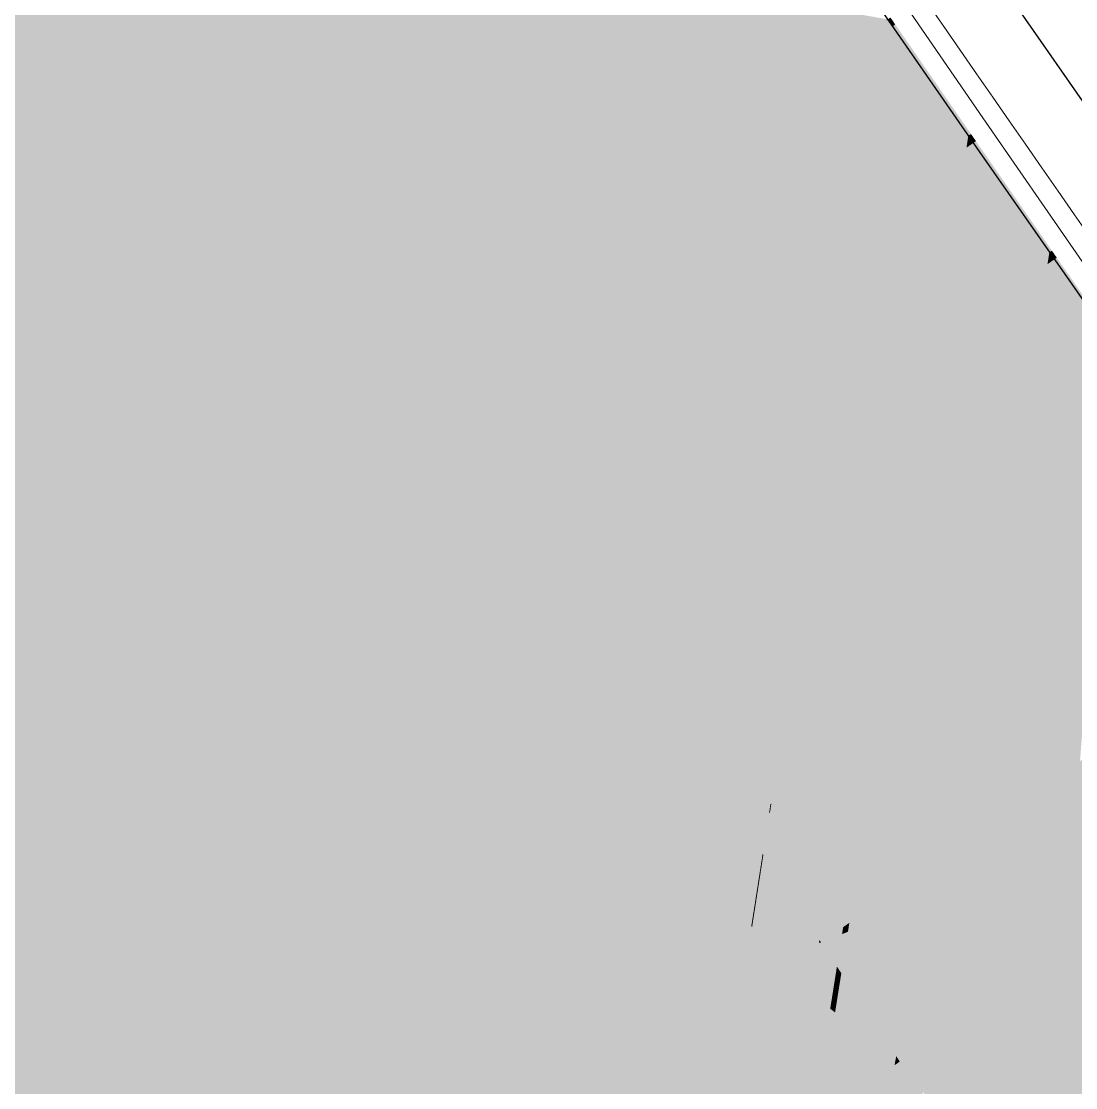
# Model space of a CAD drawing. Header units: millimetres. Extents: x 340454 to 342791, y 6993867 to 6995092.
# Drawn here: x 340796.396 to 340800.18, y 6994598.5 to 6994602.325 of the extents above; entities that cross this region are included whole.
import ezdxf

# ---------------------------------------------------------------- set-up
doc = ezdxf.new("R2010")
doc.units = ezdxf.units.MM
doc.header["$LTSCALE"] = 10
for name, color, linetype in [('A-MODELAGEM', 7, 'Continuous'), ('F-HZ-CORREDOR-FEAT', 2, 'Continuous'), ('URB-Calçadas', 2, 'Continuous'), ('URB-Quadras', 3, 'Continuous')]:
    doc.layers.add(name, color=color, linetype=linetype)
doc.layers.add('PDF2_0', color=9, linetype='Continuous', true_color=0x808080)

msp = doc.modelspace()

# ---------------------------------------------------------------- linework, layer by layer
at = {"lineweight": 20}
msp.add_lwpolyline([(340804.4536, 6994595.5903, -0.006606), (340796.9114, 6994606.3729, 0.436053), (340791.2693, 6994607.2952), (340769.737, 6994591.4125), (340780.2367, 6994577.2322), (340804.4536, 6994595.5903, -0.007581)], format="xyb", close=True, dxfattribs=at)
at = {"layer": 'A-MODELAGEM', "color": 11, "linetype": 'Continuous', "lineweight": -3}
for points in [[(340799.0045, 6994599.0072), (340793.1709, 6994603.4372), (340790.7048, 6994600.2135)], [(340799.0045, 6994599.0072), (340794.4892, 6994603.2026), (340793.1709, 6994603.4372)], [(340799.0158, 6994599.0793), (340794.8221, 6994603.1434), (340794.4892, 6994603.2026)], [(340799.0045, 6994599.0072), (340799.0158, 6994599.0793), (340794.4892, 6994603.2026)], [(340799.0196, 6994599.1032), (340794.8443, 6994603.1395), (340794.8221, 6994603.1434)], [(340799.0158, 6994599.0793), (340799.0196, 6994599.1032), (340794.8221, 6994603.1434)], [(340799.0198, 6994599.1049), (340794.8686, 6994603.1352), (340794.8443, 6994603.1395)], [(340799.0196, 6994599.1032), (340799.0198, 6994599.1049), (340794.8443, 6994603.1395)], [(340799.0201, 6994599.1068), (340794.9748, 6994603.1163), (340794.8686, 6994603.1352)], [(340799.0198, 6994599.1049), (340799.0201, 6994599.1068), (340794.8686, 6994603.1352)], [(340799.0214, 6994599.1152), (340795.2497, 6994603.0674), (340794.9748, 6994603.1163)], [(340799.0201, 6994599.1068), (340799.0214, 6994599.1152), (340794.9748, 6994603.1163)], [(340799.0251, 6994599.1387), (340795.4346, 6994603.0345), (340795.2497, 6994603.0674)], [(340799.0214, 6994599.1152), (340799.0251, 6994599.1387), (340795.2497, 6994603.0674)], [(340799.0279, 6994599.1561), (340795.608, 6994603.0036), (340795.4346, 6994603.0345)], [(340799.0251, 6994599.1387), (340799.0279, 6994599.1561), (340795.4346, 6994603.0345)], [(340799.0306, 6994599.1737), (340795.7703, 6994602.9747), (340795.608, 6994603.0036)], [(340799.0279, 6994599.1561), (340799.0306, 6994599.1737), (340795.608, 6994603.0036)], [(340799.0334, 6994599.1914), (340795.9217, 6994602.9478), (340795.7703, 6994602.9747)], [(340799.0306, 6994599.1737), (340799.0334, 6994599.1914), (340795.7703, 6994602.9747)], [(340799.0362, 6994599.2092), (340796.0625, 6994602.9228), (340795.9217, 6994602.9478)], [(340799.0334, 6994599.1914), (340799.0362, 6994599.2092), (340795.9217, 6994602.9478)], [(340799.039, 6994599.2269), (340796.1925, 6994602.8996), (340796.0625, 6994602.9228)], [(340799.0362, 6994599.2092), (340799.039, 6994599.2269), (340796.0625, 6994602.9228)], [(340799.0417, 6994599.2444), (340796.3086, 6994602.879), (340796.1925, 6994602.8996)], [(340799.039, 6994599.2269), (340799.0417, 6994599.2444), (340796.1925, 6994602.8996)], [(340799.0443, 6994599.261), (340796.3119, 6994602.8784), (340796.3086, 6994602.879)], [(340799.0417, 6994599.2444), (340799.0443, 6994599.261), (340796.3086, 6994602.879)], [(340799.0444, 6994599.2615), (340796.3668, 6994602.8686), (340796.3119, 6994602.8784)], [(340799.0443, 6994599.261), (340799.0444, 6994599.2615), (340796.3119, 6994602.8784)], [(340799.0457, 6994599.2697), (340796.4203, 6994602.8591), (340796.3668, 6994602.8686)], [(340799.0444, 6994599.2615), (340799.0457, 6994599.2697), (340796.3668, 6994602.8686)], [(340799.047, 6994599.278), (340796.4727, 6994602.8498), (340796.4203, 6994602.8591)], [(340799.0457, 6994599.2697), (340799.047, 6994599.278), (340796.4203, 6994602.8591)], [(340799.0483, 6994599.2863), (340796.5174, 6994602.8418), (340796.4727, 6994602.8498)], [(340799.047, 6994599.278), (340799.0483, 6994599.2863), (340796.4727, 6994602.8498)], [(340799.0497, 6994599.2953), (340796.5279, 6994602.84), (340796.5174, 6994602.8418)], [(340799.0495, 6994599.2936), (340799.0497, 6994599.2953), (340796.5174, 6994602.8418)], [(340799.0483, 6994599.2863), (340799.0495, 6994599.2936), (340796.5174, 6994602.8418)], [(340799.0517, 6994599.3081), (340796.6029, 6994602.8266), (340796.5279, 6994602.84)], [(340799.0497, 6994599.2953), (340799.0517, 6994599.3081), (340796.5279, 6994602.84)], [(340799.0538, 6994599.321), (340796.6763, 6994602.8136), (340796.6029, 6994602.8266)], [(340799.0517, 6994599.3081), (340799.0538, 6994599.321), (340796.6029, 6994602.8266)], [(340799.0552, 6994599.3304), (340796.6807, 6994602.8128), (340796.6763, 6994602.8136)], [(340799.0538, 6994599.321), (340799.0552, 6994599.3304), (340796.6763, 6994602.8136)], [(340799.0552, 6994599.3304), (340798.9849, 6994599.4475), (340796.6807, 6994602.8128)], [(340798.9849, 6994599.4475), (340796.6862, 6994602.8118), (340796.6807, 6994602.8128)], [(340798.9849, 6994599.4475), (340798.7037, 6994599.8748), (340796.6862, 6994602.8118)], [(340798.7037, 6994599.8748), (340796.6928, 6994602.8106), (340796.6862, 6994602.8118)], [(340798.7037, 6994599.8748), (340798.4231, 6994600.3026), (340796.6928, 6994602.8106)], [(340798.4231, 6994600.3026), (340796.701, 6994602.8092), (340796.6928, 6994602.8106)], [(340798.4231, 6994600.3026), (340798.1431, 6994600.7307), (340796.701, 6994602.8092)], [(340798.1431, 6994600.7307), (340796.711, 6994602.8074), (340796.701, 6994602.8092)], [(340797.8636, 6994601.1591), (340796.7233, 6994602.8052), (340796.711, 6994602.8074)], [(340798.1431, 6994600.7307), (340797.8636, 6994601.1591), (340796.711, 6994602.8074)], [(340797.8636, 6994601.1591), (340797.5847, 6994601.5879), (340796.7233, 6994602.8052)], [(340797.5847, 6994601.5879), (340796.7386, 6994602.8025), (340796.7233, 6994602.8052)], [(340797.5847, 6994601.5879), (340797.3064, 6994602.017), (340796.7386, 6994602.8025)], [(340797.3064, 6994602.017), (340796.7578, 6994602.7991), (340796.7386, 6994602.8025)], [(340797.3064, 6994602.017), (340796.7779, 6994602.7955), (340796.7578, 6994602.7991)], [(340797.3064, 6994602.017), (340797.0286, 6994602.4465), (340796.7779, 6994602.7955)], [(340797.3064, 6994602.017), (340797.5715, 6994602.6543), (340797.0286, 6994602.4465)], [(340797.3064, 6994602.017), (340798.0964, 6994602.5609), (340797.5715, 6994602.6543)], [(340797.3064, 6994602.017), (340798.5205, 6994602.4855), (340798.0964, 6994602.5609)], [(340797.5847, 6994601.5879), (340798.5205, 6994602.4855), (340797.3064, 6994602.017)], [(340797.5847, 6994601.5879), (340798.8105, 6994602.4339), (340798.5205, 6994602.4855)], [(340797.5847, 6994601.5879), (340799.4619, 6994602.318), (340798.8105, 6994602.4339)], [(340798.8105, 6994602.4339), (340799.4619, 6994602.318), (340798.8342, 6994602.4503)], [(340798.8342, 6994602.4503), (340799.4619, 6994602.318), (340799.5004, 6994602.333)], [(340797.8636, 6994601.1591), (340799.4619, 6994602.318), (340797.5847, 6994601.5879)], [(340797.8636, 6994601.1591), (340799.5229, 6994602.3072), (340799.4619, 6994602.318)], [(340799.4619, 6994602.318), (340799.5229, 6994602.3072), (340799.5004, 6994602.333)], [(340799.5004, 6994602.333), (340799.5229, 6994602.3072), (340799.5056, 6994602.3321)], [(340799.5056, 6994602.3321), (340799.5325, 6994602.3139), (340799.5153, 6994602.3388)], [(340799.5056, 6994602.3321), (340799.5229, 6994602.3072), (340799.5325, 6994602.3139)], [(340799.5229, 6994602.3072), (340799.805, 6994601.9202), (340799.5325, 6994602.3139)], [(340797.8636, 6994601.1591), (340799.4396, 6994601.7769), (340799.5229, 6994602.3072)], [(340799.4396, 6994601.7769), (340799.4402, 6994601.7772), (340799.5229, 6994602.3072)], [(340799.4402, 6994601.7772), (340799.7947, 6994601.9161), (340799.5229, 6994602.3072)], [(340799.5229, 6994602.3072), (340799.7947, 6994601.9161), (340799.805, 6994601.9202)], [(340799.4402, 6994601.7772), (340799.7883, 6994601.8719), (340799.7947, 6994601.9161)], [(340799.7286, 6994601.3571), (340800.0858, 6994601.4982), (340799.8134, 6994601.8893)], [(340799.7286, 6994601.3571), (340799.8134, 6994601.8893), (340799.7896, 6994601.8728)], [(340799.7883, 6994601.8719), (340799.7961, 6994601.914), (340799.7947, 6994601.9161)], [(340799.7883, 6994601.8719), (340799.7896, 6994601.8728), (340799.7961, 6994601.914)], [(340799.7896, 6994601.8728), (340799.8134, 6994601.8893), (340799.7961, 6994601.914)], [(340799.7947, 6994601.9161), (340799.7961, 6994601.914), (340799.805, 6994601.9202)], [(340799.7961, 6994601.914), (340799.8222, 6994601.8954), (340799.805, 6994601.9202)], [(340799.7961, 6994601.914), (340799.8134, 6994601.8893), (340799.8222, 6994601.8954)], [(340799.8134, 6994601.8893), (340800.0951, 6994601.5019), (340799.8222, 6994601.8954)], [(340799.8134, 6994601.8893), (340800.0858, 6994601.4982), (340800.0951, 6994601.5019)], [(340799.4145, 6994601.6126), (340799.6898, 6994601.3418), (340799.7883, 6994601.8719)], [(340799.4145, 6994601.6126), (340799.7883, 6994601.8719), (340799.4402, 6994601.7772)], [(340799.6898, 6994601.3418), (340799.7063, 6994601.3483), (340799.7883, 6994601.8719)], [(340799.7063, 6994601.3483), (340799.7072, 6994601.3486), (340799.7896, 6994601.8728)], [(340799.7063, 6994601.3483), (340799.7896, 6994601.8728), (340799.7883, 6994601.8719)], [(340799.7072, 6994601.3486), (340799.7286, 6994601.3571), (340799.7896, 6994601.8728)], [(340797.8636, 6994601.1591), (340799.4137, 6994601.612), (340799.4396, 6994601.7769)], [(340799.4137, 6994601.612), (340799.4145, 6994601.6126), (340799.4396, 6994601.7769)], [(340799.4145, 6994601.6126), (340799.4402, 6994601.7772), (340799.4396, 6994601.7769)], [(340798.1431, 6994600.7307), (340799.4137, 6994601.612), (340797.8636, 6994601.1591)], [(340798.1431, 6994600.7307), (340799.3502, 6994601.2076), (340799.4137, 6994601.612)], [(340799.3502, 6994601.2076), (340799.3514, 6994601.2081), (340799.4137, 6994601.612)], [(340799.3514, 6994601.2081), (340799.6898, 6994601.3418), (340799.4145, 6994601.6126)], [(340799.3514, 6994601.2081), (340799.4145, 6994601.6126), (340799.4137, 6994601.612)], [(340799.7286, 6994601.3571), (340800.079, 6994601.4541), (340800.0858, 6994601.4982)], [(340800.02, 6994600.9383), (340800.0211, 6994600.9387), (340800.1043, 6994601.4716)], [(340800.02, 6994600.9383), (340800.1043, 6994601.4716), (340800.0807, 6994601.4552)], [(340800.0211, 6994600.9387), (340800.3772, 6994601.0805), (340800.1043, 6994601.4716)], [(340800.079, 6994601.4541), (340800.0871, 6994601.4963), (340800.0858, 6994601.4982)], [(340800.079, 6994601.4541), (340800.0807, 6994601.4552), (340800.0871, 6994601.4963)], [(340800.0807, 6994601.4552), (340800.1043, 6994601.4716), (340800.0871, 6994601.4963)], [(340800.0858, 6994601.4982), (340800.0871, 6994601.4963), (340800.0951, 6994601.5019)], [(340800.0871, 6994601.4963), (340800.1122, 6994601.4772), (340800.0951, 6994601.5019)], [(340800.0871, 6994601.4963), (340800.1043, 6994601.4716), (340800.1122, 6994601.4772)], [(340800.1043, 6994601.4716), (340800.3857, 6994601.0839), (340800.1122, 6994601.4772)], [(340800.1043, 6994601.4716), (340800.3772, 6994601.0805), (340800.3857, 6994601.0839)], [(340799.7023, 6994601.1921), (340799.9772, 6994600.9213), (340800.079, 6994601.4541)], [(340799.7023, 6994601.1921), (340800.079, 6994601.4541), (340799.7286, 6994601.3571)], [(340799.9772, 6994600.9213), (340799.9988, 6994600.9298), (340800.079, 6994601.4541)], [(340799.9988, 6994600.9298), (340800.02, 6994600.9383), (340800.0807, 6994601.4552)], [(340799.9988, 6994600.9298), (340800.0807, 6994601.4552), (340800.079, 6994601.4541)], [(340799.7023, 6994601.1921), (340799.7286, 6994601.3571), (340799.7072, 6994601.3486)], [(340799.3514, 6994601.2081), (340799.6561, 6994601.16), (340799.6898, 6994601.3418)], [(340799.6561, 6994601.16), (340799.679, 6994601.1759), (340799.6898, 6994601.3418)], [(340799.679, 6994601.1759), (340799.7063, 6994601.3483), (340799.6898, 6994601.3418)], [(340799.679, 6994601.1759), (340799.6801, 6994601.1767), (340799.7063, 6994601.3483)], [(340799.6801, 6994601.1767), (340799.7072, 6994601.3486), (340799.7063, 6994601.3483)], [(340799.6801, 6994601.1767), (340799.7023, 6994601.1921), (340799.7072, 6994601.3486)], [(340798.1431, 6994600.7307), (340799.3042, 6994600.9153), (340799.3502, 6994601.2076)], [(340799.3042, 6994600.9153), (340799.3059, 6994600.9165), (340799.3502, 6994601.2076)], [(340799.3059, 6994600.9165), (340799.3514, 6994601.2081), (340799.3502, 6994601.2076)], [(340799.3059, 6994600.9165), (340799.6561, 6994601.16), (340799.3514, 6994601.2081)], [(340799.6157, 6994600.7773), (340799.6174, 6994600.778), (340799.679, 6994601.1759)], [(340799.6157, 6994600.7773), (340799.679, 6994601.1759), (340799.6561, 6994601.16)], [(340799.6174, 6994600.778), (340799.6377, 6994600.7861), (340799.6801, 6994601.1767)], [(340799.6174, 6994600.778), (340799.6801, 6994601.1767), (340799.679, 6994601.1759)], [(340799.6377, 6994600.7861), (340799.9772, 6994600.9213), (340799.7023, 6994601.1921)], [(340799.6377, 6994600.7861), (340799.7023, 6994601.1921), (340799.6801, 6994601.1767)], [(340799.3059, 6994600.9165), (340799.5826, 6994600.7642), (340799.6561, 6994601.16)], [(340799.5826, 6994600.7642), (340799.6157, 6994600.7773), (340799.6561, 6994601.16)], [(340800.0211, 6994600.9387), (340800.3704, 6994601.0368), (340800.3772, 6994601.0805)], [(340799.9956, 6994600.7755), (340800.2688, 6994600.5026), (340800.3704, 6994601.0368)], [(340799.9956, 6994600.7755), (340800.3704, 6994601.0368), (340800.0211, 6994600.9387)], [(340799.9941, 6994600.7744), (340800.02, 6994600.9383), (340799.9988, 6994600.9298)], [(340799.9941, 6994600.7744), (340799.9956, 6994600.7755), (340800.02, 6994600.9383)], [(340799.9956, 6994600.7755), (340800.0211, 6994600.9387), (340800.02, 6994600.9383)], [(340798.4231, 6994600.3026), (340799.3042, 6994600.9153), (340798.1431, 6994600.7307)], [(340798.4231, 6994600.3026), (340799.2603, 6994600.6359), (340799.3042, 6994600.9153)], [(340799.2603, 6994600.6359), (340799.2623, 6994600.6367), (340799.3042, 6994600.9153)], [(340799.2623, 6994600.6367), (340799.5826, 6994600.7642), (340799.3059, 6994600.9165)], [(340799.2623, 6994600.6367), (340799.3059, 6994600.9165), (340799.3042, 6994600.9153)], [(340799.6377, 6994600.7861), (340799.9422, 6994600.7382), (340799.9772, 6994600.9213)], [(340799.9422, 6994600.7382), (340799.9721, 6994600.7591), (340799.9772, 6994600.9213)], [(340799.9721, 6994600.7591), (340799.9988, 6994600.9298), (340799.9772, 6994600.9213)], [(340799.9721, 6994600.7591), (340799.9941, 6994600.7744), (340799.9988, 6994600.9298)], [(340799.5704, 6994600.479), (340799.6174, 6994600.778), (340799.6157, 6994600.7773)], [(340799.5704, 6994600.479), (340799.5911, 6994600.4934), (340799.6174, 6994600.778)], [(340799.5911, 6994600.4934), (340799.6377, 6994600.7861), (340799.6174, 6994600.778)], [(340799.5911, 6994600.4934), (340799.9422, 6994600.7382), (340799.6377, 6994600.7861)], [(340799.2623, 6994600.6367), (340799.5235, 6994600.4464), (340799.5826, 6994600.7642)], [(340799.5235, 6994600.4464), (340799.5681, 6994600.4774), (340799.5826, 6994600.7642)], [(340799.5681, 6994600.4774), (340799.6157, 6994600.7773), (340799.5826, 6994600.7642)], [(340799.5681, 6994600.4774), (340799.5704, 6994600.479), (340799.6157, 6994600.7773)], [(340799.9097, 6994600.3586), (340799.9297, 6994600.3666), (340799.9721, 6994600.7591)], [(340799.9097, 6994600.3586), (340799.9721, 6994600.7591), (340799.9422, 6994600.7382)], [(340799.9297, 6994600.3666), (340799.932, 6994600.3675), (340799.9941, 6994600.7744)], [(340799.9297, 6994600.3666), (340799.9941, 6994600.7744), (340799.9721, 6994600.7591)], [(340799.932, 6994600.3675), (340800.2688, 6994600.5026), (340799.9956, 6994600.7755)], [(340799.932, 6994600.3675), (340799.9956, 6994600.7755), (340799.9941, 6994600.7744)], [(340799.5911, 6994600.4934), (340799.8663, 6994600.3412), (340799.9422, 6994600.7382)], [(340799.8663, 6994600.3412), (340799.9097, 6994600.3586), (340799.9422, 6994600.7382)], [(340798.4231, 6994600.3026), (340799.1945, 6994600.217), (340799.2603, 6994600.6359)], [(340799.1945, 6994600.217), (340799.1971, 6994600.2188), (340799.2603, 6994600.6359)], [(340799.1971, 6994600.2188), (340799.2623, 6994600.6367), (340799.2603, 6994600.6359)], [(340799.1971, 6994600.2188), (340799.5235, 6994600.4464), (340799.2623, 6994600.6367)], [(340799.5247, 6994600.2041), (340799.5681, 6994600.4774), (340799.5235, 6994600.4464)], [(340799.5247, 6994600.2041), (340799.5273, 6994600.2052), (340799.5681, 6994600.4774)], [(340799.5273, 6994600.2052), (340799.5464, 6994600.2128), (340799.5704, 6994600.479)], [(340799.5273, 6994600.2052), (340799.5704, 6994600.479), (340799.5681, 6994600.4774)], [(340799.5464, 6994600.2128), (340799.8663, 6994600.3412), (340799.5911, 6994600.4934)], [(340799.5464, 6994600.2128), (340799.5911, 6994600.4934), (340799.5704, 6994600.479)], [(340799.932, 6994600.3675), (340800.2342, 6994600.3206), (340800.2688, 6994600.5026)], [(340799.1971, 6994600.2188), (340799.4748, 6994600.1841), (340799.5235, 6994600.4464)], [(340799.4748, 6994600.1841), (340799.5247, 6994600.2041), (340799.5235, 6994600.4464)], [(340799.8633, 6994600.0614), (340799.9097, 6994600.3586), (340799.8663, 6994600.3412)], [(340799.8633, 6994600.0614), (340799.8837, 6994600.0756), (340799.9097, 6994600.3586)], [(340799.8837, 6994600.0756), (340799.9297, 6994600.3666), (340799.9097, 6994600.3586)], [(340799.8837, 6994600.0756), (340799.8867, 6994600.0777), (340799.9297, 6994600.3666)], [(340799.8867, 6994600.0777), (340799.932, 6994600.3675), (340799.9297, 6994600.3666)], [(340799.8867, 6994600.0777), (340800.2342, 6994600.3206), (340799.932, 6994600.3675)], [(340799.5464, 6994600.2128), (340799.8051, 6994600.0207), (340799.8663, 6994600.3412)], [(340799.8051, 6994600.0207), (340799.8633, 6994600.0614), (340799.8663, 6994600.3412)], [(340799.8867, 6994600.0777), (340800.1582, 6994599.9216), (340800.2342, 6994600.3206)], [(340800.1582, 6994599.9216), (340800.217, 6994599.9453), (340800.2342, 6994600.3206)], [(340798.7037, 6994599.8748), (340799.1945, 6994600.217), (340798.4231, 6994600.3026)], [(340798.8659, 6994598.1254), (340799.0045, 6994599.0072), (340790.7048, 6994600.2135)], [(340798.8659, 6994598.1254), (340790.7048, 6994600.2135), (340794.4462, 6994595.0942)], [(340798.7037, 6994599.8748), (340799.1702, 6994600.0619), (340799.1945, 6994600.217)], [(340799.1702, 6994600.0619), (340799.1728, 6994600.063), (340799.1945, 6994600.217)], [(340799.1728, 6994600.063), (340799.4748, 6994600.1841), (340799.1971, 6994600.2188)], [(340799.1728, 6994600.063), (340799.1971, 6994600.2188), (340799.1945, 6994600.217)], [(340799.4603, 6994599.7798), (340799.5273, 6994600.2052), (340799.5247, 6994600.2041)], [(340799.4603, 6994599.7798), (340799.4795, 6994599.7932), (340799.5273, 6994600.2052)], [(340799.4795, 6994599.7932), (340799.5464, 6994600.2128), (340799.5273, 6994600.2052)], [(340799.4795, 6994599.7932), (340799.8051, 6994600.0207), (340799.5464, 6994600.2128)], [(340799.3907, 6994599.7311), (340799.4748, 6994600.1841), (340799.1728, 6994600.063)], [(340799.3907, 6994599.7311), (340799.4569, 6994599.7774), (340799.4748, 6994600.1841)], [(340799.4569, 6994599.7774), (340799.5247, 6994600.2041), (340799.4748, 6994600.1841)], [(340799.4569, 6994599.7774), (340799.4603, 6994599.7798), (340799.5247, 6994600.2041)], [(340798.7037, 6994599.8748), (340799.0846, 6994599.5171), (340799.1702, 6994600.0619)], [(340799.0846, 6994599.5171), (340799.088, 6994599.5195), (340799.1702, 6994600.0619)], [(340799.088, 6994599.5195), (340799.1728, 6994600.063), (340799.1702, 6994600.0619)], [(340799.088, 6994599.5195), (340799.3907, 6994599.7311), (340799.1728, 6994600.063)], [(340799.8202, 6994599.785), (340799.8633, 6994600.0614), (340799.8051, 6994600.0207)], [(340799.8202, 6994599.785), (340799.839, 6994599.7926), (340799.8633, 6994600.0614)], [(340799.839, 6994599.7926), (340799.8425, 6994599.794), (340799.8837, 6994600.0756)], [(340799.839, 6994599.7926), (340799.8837, 6994600.0756), (340799.8633, 6994600.0614)], [(340799.8425, 6994599.794), (340800.1582, 6994599.9216), (340799.8867, 6994600.0777)], [(340799.8425, 6994599.794), (340799.8867, 6994600.0777), (340799.8837, 6994600.0756)], [(340799.4795, 6994599.7932), (340799.755, 6994599.7587), (340799.8051, 6994600.0207)], [(340799.755, 6994599.7587), (340799.8202, 6994599.785), (340799.8051, 6994600.0207)], [(340800.176, 6994599.6576), (340800.217, 6994599.9453), (340800.1582, 6994599.9216)], [(340800.176, 6994599.6576), (340800.1955, 6994599.6713), (340800.217, 6994599.9453)], [(340799.8425, 6994599.794), (340800.0975, 6994599.6026), (340800.1582, 6994599.9216)], [(340800.0975, 6994599.6026), (340800.176, 6994599.6576), (340800.1582, 6994599.9216)], [(340798.9849, 6994599.4475), (340799.0846, 6994599.5171), (340798.7037, 6994599.8748)], [(340799.4547, 6994599.6373), (340799.755, 6994599.7587), (340799.4795, 6994599.7932)], [(340799.4547, 6994599.6373), (340799.4795, 6994599.7932), (340799.4603, 6994599.7798)], [(340799.7543, 6994599.3621), (340799.8202, 6994599.785), (340799.755, 6994599.7587)], [(340799.7543, 6994599.3621), (340799.7731, 6994599.3753), (340799.8202, 6994599.785)], [(340799.7731, 6994599.3753), (340799.7776, 6994599.3784), (340799.839, 6994599.7926)], [(340799.7731, 6994599.3753), (340799.839, 6994599.7926), (340799.8202, 6994599.785)], [(340799.7776, 6994599.3784), (340800.0975, 6994599.6026), (340799.8425, 6994599.794)], [(340799.7776, 6994599.3784), (340799.8425, 6994599.794), (340799.839, 6994599.7926)], [(340799.4333, 6994599.6287), (340799.4569, 6994599.7774), (340799.3907, 6994599.7311)], [(340799.4333, 6994599.6287), (340799.4368, 6994599.6301), (340799.4569, 6994599.7774)], [(340799.4368, 6994599.6301), (340799.4547, 6994599.6373), (340799.4603, 6994599.7798)], [(340799.4368, 6994599.6301), (340799.4603, 6994599.7798), (340799.4569, 6994599.7774)], [(340799.6676, 6994599.3014), (340799.755, 6994599.7587), (340799.4547, 6994599.6373)], [(340799.6676, 6994599.3014), (340799.7543, 6994599.3621), (340799.755, 6994599.7587)], [(340799.088, 6994599.5195), (340799.3666, 6994599.6017), (340799.3907, 6994599.7311)], [(340799.3666, 6994599.6017), (340799.4333, 6994599.6287), (340799.3907, 6994599.7311)], [(340800.1536, 6994599.3815), (340800.1955, 6994599.6713), (340800.176, 6994599.6576)], [(340800.1536, 6994599.3815), (340800.1616, 6994599.3847), (340800.1955, 6994599.6713)], [(340800.1616, 6994599.3847), (340800.4662, 6994599.5087), (340800.2024, 6994599.6761)], [(340800.1616, 6994599.3847), (340800.2024, 6994599.6761), (340800.1955, 6994599.6713)], [(340799.3678, 6994599.0913), (340799.6676, 6994599.3014), (340799.4547, 6994599.6373)], [(340799.3678, 6994599.0913), (340799.4547, 6994599.6373), (340799.4368, 6994599.6301)], [(340800.1356, 6994599.3742), (340800.176, 6994599.6576), (340800.0975, 6994599.6026)], [(340800.1356, 6994599.3742), (340800.1536, 6994599.3815), (340800.176, 6994599.6576)], [(340799.2604, 6994599.0298), (340799.3666, 6994599.6017), (340799.0592, 6994599.3348)], [(340799.0592, 6994599.3348), (340799.3666, 6994599.6017), (340799.083, 6994599.4871)], [(340799.083, 6994599.4871), (340799.3666, 6994599.6017), (340799.088, 6994599.5195)], [(340799.2604, 6994599.0298), (340799.3455, 6994599.0757), (340799.3666, 6994599.6017)], [(340799.3455, 6994599.0757), (340799.4333, 6994599.6287), (340799.3666, 6994599.6017)], [(340799.3455, 6994599.0757), (340799.3501, 6994599.0789), (340799.4333, 6994599.6287)], [(340799.3501, 6994599.0789), (340799.4368, 6994599.6301), (340799.4333, 6994599.6287)], [(340799.3501, 6994599.0789), (340799.3678, 6994599.0913), (340799.4368, 6994599.6301)], [(340799.7776, 6994599.3784), (340800.0472, 6994599.3382), (340800.0975, 6994599.6026)], [(340800.0472, 6994599.3382), (340800.1356, 6994599.3742), (340800.0975, 6994599.6026)], [(340798.9849, 6994599.4475), (340799.0797, 6994599.4858), (340799.0846, 6994599.5171)], [(340799.0797, 6994599.4858), (340799.083, 6994599.4871), (340799.0846, 6994599.5171)], [(340799.083, 6994599.4871), (340799.088, 6994599.5195), (340799.0846, 6994599.5171)], [(340799.0566, 6994599.3388), (340799.0797, 6994599.4858), (340798.9849, 6994599.4475)], [(340799.0592, 6994599.3348), (340799.083, 6994599.4871), (340799.0566, 6994599.3388)], [(340799.0566, 6994599.3388), (340799.083, 6994599.4871), (340799.0797, 6994599.4858)], [(340800.1616, 6994599.3847), (340800.4115, 6994599.1996), (340800.4662, 6994599.5087)], [(340799.0552, 6994599.3304), (340799.0566, 6994599.3388), (340798.9849, 6994599.4475)], [(340799.748, 6994599.2164), (340799.7526, 6994599.2183), (340799.7731, 6994599.3753)], [(340799.748, 6994599.2164), (340799.7731, 6994599.3753), (340799.7543, 6994599.3621)], [(340799.7526, 6994599.2183), (340800.0472, 6994599.3382), (340799.7776, 6994599.3784)], [(340799.7526, 6994599.2183), (340799.7776, 6994599.3784), (340799.7731, 6994599.3753)], [(340800.0773, 6994598.9649), (340800.1356, 6994599.3742), (340800.0472, 6994599.3382)], [(340800.0773, 6994598.9649), (340800.0952, 6994598.9775), (340800.1356, 6994599.3742)], [(340800.0952, 6994598.9775), (340800.1055, 6994598.9847), (340800.1536, 6994599.3815)], [(340800.0952, 6994598.9775), (340800.1536, 6994599.3815), (340800.1356, 6994599.3742)], [(340800.1055, 6994598.9847), (340800.4115, 6994599.1996), (340800.1616, 6994599.3847)], [(340800.1055, 6994598.9847), (340800.1616, 6994599.3847), (340800.1536, 6994599.3815)], [(340799.0538, 6994599.321), (340799.0579, 6994599.3265), (340799.0552, 6994599.3304)], [(340799.0564, 6994599.3171), (340799.0579, 6994599.3265), (340799.0538, 6994599.321)], [(340799.0552, 6994599.3304), (340799.0592, 6994599.3348), (340799.0566, 6994599.3388)], [(340799.0579, 6994599.3265), (340799.0592, 6994599.3348), (340799.0552, 6994599.3304)], [(340799.2604, 6994599.0296), (340799.0579, 6994599.3265), (340799.0564, 6994599.3171)], [(340799.2604, 6994599.0298), (340799.0592, 6994599.3348), (340799.0579, 6994599.3265)], [(340799.2604, 6994599.0296), (340799.2604, 6994599.0298), (340799.0579, 6994599.3265)], [(340799.7305, 6994599.2092), (340799.7543, 6994599.3621), (340799.6676, 6994599.3014)], [(340799.7305, 6994599.2092), (340799.748, 6994599.2164), (340799.7543, 6994599.3621)], [(340799.9606, 6994598.8829), (340800.0472, 6994599.3382), (340799.7526, 6994599.2183)], [(340799.9606, 6994598.8829), (340800.0773, 6994598.9649), (340800.0472, 6994599.3382)], [(340799.047, 6994599.278), (340799.051, 6994599.2825), (340799.0483, 6994599.2863)], [(340799.0483, 6994599.2863), (340799.0522, 6994599.2898), (340799.0495, 6994599.2936)], [(340799.051, 6994599.2825), (340799.0522, 6994599.2898), (340799.0483, 6994599.2863)], [(340799.0524, 6994599.2915), (340799.0497, 6994599.2953), (340799.0495, 6994599.2936)], [(340799.0522, 6994599.2898), (340799.0524, 6994599.2915), (340799.0495, 6994599.2936)], [(340799.0497, 6994599.2953), (340799.0544, 6994599.3042), (340799.0517, 6994599.3081)], [(340799.0524, 6994599.2915), (340799.0544, 6994599.3042), (340799.0497, 6994599.2953)], [(340799.2557, 6994599.0045), (340799.0522, 6994599.2898), (340799.051, 6994599.2825)], [(340799.0517, 6994599.3081), (340799.0564, 6994599.3171), (340799.0538, 6994599.321)], [(340799.0544, 6994599.3042), (340799.0564, 6994599.3171), (340799.0517, 6994599.3081)], [(340799.2559, 6994599.0055), (340799.0524, 6994599.2915), (340799.0522, 6994599.2898)], [(340799.2557, 6994599.0045), (340799.2559, 6994599.0055), (340799.0522, 6994599.2898)], [(340799.2572, 6994599.0128), (340799.0544, 6994599.3042), (340799.0524, 6994599.2915)], [(340799.2559, 6994599.0055), (340799.2572, 6994599.0128), (340799.0524, 6994599.2915)], [(340799.2586, 6994599.0201), (340799.0564, 6994599.3171), (340799.0544, 6994599.3042)], [(340799.2572, 6994599.0128), (340799.2586, 6994599.0201), (340799.0544, 6994599.3042)], [(340799.2586, 6994599.0201), (340799.2604, 6994599.0296), (340799.0564, 6994599.3171)], [(340799.3678, 6994599.0913), (340799.6432, 6994599.1737), (340799.6676, 6994599.3014)], [(340799.6432, 6994599.1737), (340799.7305, 6994599.2092), (340799.6676, 6994599.3014)], [(340799.0417, 6994599.2444), (340799.0471, 6994599.2573), (340799.0443, 6994599.261)], [(340799.0445, 6994599.2408), (340799.0471, 6994599.2573), (340799.0417, 6994599.2444)], [(340799.0472, 6994599.2578), (340799.0444, 6994599.2615), (340799.0443, 6994599.261)], [(340799.0471, 6994599.2573), (340799.0472, 6994599.2578), (340799.0443, 6994599.261)], [(340799.0444, 6994599.2615), (340799.0485, 6994599.266), (340799.0457, 6994599.2697)], [(340799.0472, 6994599.2578), (340799.0485, 6994599.266), (340799.0444, 6994599.2615)], [(340799.2523, 6994598.986), (340799.0471, 6994599.2573), (340799.0445, 6994599.2408)], [(340799.0457, 6994599.2697), (340799.0497, 6994599.2742), (340799.047, 6994599.278)], [(340799.0485, 6994599.266), (340799.0497, 6994599.2742), (340799.0457, 6994599.2697)], [(340799.0497, 6994599.2742), (340799.051, 6994599.2825), (340799.047, 6994599.278)], [(340799.2523, 6994598.9863), (340799.0472, 6994599.2578), (340799.0471, 6994599.2573)], [(340799.2523, 6994598.986), (340799.2523, 6994598.9863), (340799.0471, 6994599.2573)], [(340799.2532, 6994598.991), (340799.0485, 6994599.266), (340799.0472, 6994599.2578)], [(340799.2523, 6994598.9863), (340799.2532, 6994598.991), (340799.0472, 6994599.2578)], [(340799.2541, 6994598.9957), (340799.0497, 6994599.2742), (340799.0485, 6994599.266)], [(340799.2532, 6994598.991), (340799.2541, 6994598.9957), (340799.0485, 6994599.266)], [(340799.255, 6994599.0004), (340799.051, 6994599.2825), (340799.0497, 6994599.2742)], [(340799.2541, 6994598.9957), (340799.255, 6994599.0004), (340799.0497, 6994599.2742)], [(340799.255, 6994599.0004), (340799.2557, 6994599.0045), (340799.051, 6994599.2825)], [(340799.0362, 6994599.2092), (340799.0418, 6994599.2234), (340799.039, 6994599.2269)], [(340799.0391, 6994599.2057), (340799.0418, 6994599.2234), (340799.0362, 6994599.2092)], [(340799.039, 6994599.2269), (340799.0445, 6994599.2408), (340799.0417, 6994599.2444)], [(340799.0418, 6994599.2234), (340799.0445, 6994599.2408), (340799.039, 6994599.2269)], [(340799.2487, 6994598.9665), (340799.0418, 6994599.2234), (340799.0391, 6994599.2057)], [(340799.2505, 6994598.9765), (340799.0445, 6994599.2408), (340799.0418, 6994599.2234)], [(340799.2487, 6994598.9665), (340799.2505, 6994598.9765), (340799.0418, 6994599.2234)], [(340799.2505, 6994598.9765), (340799.2523, 6994598.986), (340799.0445, 6994599.2408)], [(340799.6622, 6994598.6733), (340799.6682, 6994598.6776), (340799.748, 6994599.2164)], [(340799.6622, 6994598.6733), (340799.748, 6994599.2164), (340799.7305, 6994599.2092)], [(340799.6682, 6994598.6776), (340799.9606, 6994598.8829), (340799.7526, 6994599.2183)], [(340799.6682, 6994598.6776), (340799.7526, 6994599.2183), (340799.748, 6994599.2164)], [(340799.0279, 6994599.1561), (340799.0336, 6994599.1704), (340799.0306, 6994599.1737)], [(340799.0306, 6994599.1737), (340799.0363, 6994599.188), (340799.0334, 6994599.1914)], [(340799.0336, 6994599.1704), (340799.0363, 6994599.188), (340799.0306, 6994599.1737)], [(340799.0334, 6994599.1914), (340799.0391, 6994599.2057), (340799.0362, 6994599.2092)], [(340799.0363, 6994599.188), (340799.0391, 6994599.2057), (340799.0334, 6994599.1914)], [(340799.2449, 6994598.9462), (340799.0363, 6994599.188), (340799.0336, 6994599.1704)], [(340799.2468, 6994598.9564), (340799.0391, 6994599.2057), (340799.0363, 6994599.188)], [(340799.2449, 6994598.9462), (340799.2468, 6994598.9564), (340799.0363, 6994599.188)], [(340799.2468, 6994598.9564), (340799.2487, 6994598.9665), (340799.0391, 6994599.2057)], [(340799.5361, 6994598.6131), (340799.6432, 6994599.1737), (340799.339, 6994598.9109)], [(340799.339, 6994598.9109), (340799.6432, 6994599.1737), (340799.3627, 6994599.0595)], [(340799.3627, 6994599.0595), (340799.6432, 6994599.1737), (340799.3678, 6994599.0913)], [(340799.5361, 6994598.6131), (340799.645, 6994598.6613), (340799.6432, 6994599.1737)], [(340799.645, 6994598.6613), (340799.7305, 6994599.2092), (340799.6432, 6994599.1737)], [(340799.645, 6994598.6613), (340799.6622, 6994598.6733), (340799.7305, 6994599.2092)], [(340800.1055, 6994598.9847), (340800.3237, 6994598.7037), (340800.4115, 6994599.1996)], [(340799.0214, 6994599.1152), (340799.0281, 6994599.1356), (340799.0251, 6994599.1387)], [(340799.0245, 6994599.1122), (340799.0281, 6994599.1356), (340799.0214, 6994599.1152)], [(340799.2393, 6994598.9159), (340799.0281, 6994599.1356), (340799.0245, 6994599.1122)], [(340799.0251, 6994599.1387), (340799.0308, 6994599.1529), (340799.0279, 6994599.1561)], [(340799.0281, 6994599.1356), (340799.0308, 6994599.1529), (340799.0251, 6994599.1387)], [(340799.0308, 6994599.1529), (340799.0336, 6994599.1704), (340799.0279, 6994599.1561)], [(340799.2411, 6994598.9259), (340799.0308, 6994599.1529), (340799.0281, 6994599.1356)], [(340799.2393, 6994598.9159), (340799.2411, 6994598.9259), (340799.0281, 6994599.1356)], [(340799.243, 6994598.936), (340799.0336, 6994599.1704), (340799.0308, 6994599.1529)], [(340799.2411, 6994598.9259), (340799.243, 6994598.936), (340799.0308, 6994599.1529)], [(340799.243, 6994598.936), (340799.2449, 6994598.9462), (340799.0336, 6994599.1704)], [(340799.0158, 6994599.0793), (340799.0226, 6994599.1003), (340799.0196, 6994599.1032)], [(340799.0189, 6994599.0765), (340799.0226, 6994599.1003), (340799.0158, 6994599.0793)], [(340799.2355, 6994598.8954), (340799.0226, 6994599.1003), (340799.0189, 6994599.0765)], [(340799.0229, 6994599.102), (340799.0198, 6994599.1049), (340799.0196, 6994599.1032)], [(340799.0226, 6994599.1003), (340799.0229, 6994599.102), (340799.0196, 6994599.1032)], [(340799.0232, 6994599.1038), (340799.0201, 6994599.1068), (340799.0198, 6994599.1049)], [(340799.0229, 6994599.102), (340799.0232, 6994599.1038), (340799.0198, 6994599.1049)], [(340799.0201, 6994599.1068), (340799.0245, 6994599.1122), (340799.0214, 6994599.1152)], [(340799.0232, 6994599.1038), (340799.0245, 6994599.1122), (340799.0201, 6994599.1068)], [(340799.2356, 6994598.8964), (340799.0229, 6994599.102), (340799.0226, 6994599.1003)], [(340799.2355, 6994598.8954), (340799.2356, 6994598.8964), (340799.0226, 6994599.1003)], [(340799.2358, 6994598.8975), (340799.0232, 6994599.1038), (340799.0229, 6994599.102)], [(340799.2356, 6994598.8964), (340799.2358, 6994598.8975), (340799.0229, 6994599.102)], [(340799.2367, 6994598.9024), (340799.0245, 6994599.1122), (340799.0232, 6994599.1038)], [(340799.2358, 6994598.8975), (340799.2367, 6994598.9024), (340799.0232, 6994599.1038)], [(340799.2367, 6994598.9024), (340799.2393, 6994598.9159), (340799.0245, 6994599.1122)], [(340799.0045, 6994599.0072), (340799.0189, 6994599.0765), (340799.0158, 6994599.0793)], [(340799.0077, 6994599.0047), (340799.0189, 6994599.0765), (340799.0045, 6994599.0072)], [(340799.2329, 6994598.8816), (340799.0189, 6994599.0765), (340799.0077, 6994599.0047)], [(340799.2329, 6994598.8816), (340799.2355, 6994598.8954), (340799.0189, 6994599.0765)], [(340799.2666, 6994599.0204), (340799.3455, 6994599.0757), (340799.2604, 6994599.0298)], [(340799.2666, 6994599.0204), (340799.3416, 6994599.051), (340799.3455, 6994599.0757)], [(340799.339, 6994598.9109), (340799.3627, 6994599.0595), (340799.3266, 6994598.9297)], [(340799.3266, 6994598.9297), (340799.3627, 6994599.0595), (340799.346, 6994599.0527)], [(340799.3416, 6994599.051), (340799.346, 6994599.0527), (340799.3455, 6994599.0757)], [(340799.346, 6994599.0527), (340799.3501, 6994599.0789), (340799.3455, 6994599.0757)], [(340799.346, 6994599.0527), (340799.3627, 6994599.0595), (340799.3501, 6994599.0789)], [(340799.3627, 6994599.0595), (340799.3678, 6994599.0913), (340799.3501, 6994599.0789)], [(340799.3219, 6994598.9271), (340799.2586, 6994599.0201), (340799.2572, 6994599.0128)], [(340799.2666, 6994599.0204), (340799.2604, 6994599.0296), (340799.2586, 6994599.0201)], [(340799.3219, 6994598.9271), (340799.2666, 6994599.0204), (340799.2586, 6994599.0201)], [(340799.2666, 6994599.0204), (340799.2604, 6994599.0298), (340799.2604, 6994599.0296)], [(340799.3232, 6994598.9349), (340799.3416, 6994599.051), (340799.2666, 6994599.0204)], [(340799.3219, 6994598.9271), (340799.3232, 6994598.9349), (340799.2666, 6994599.0204)], [(340799.3266, 6994598.9297), (340799.346, 6994599.0527), (340799.3232, 6994598.9349)], [(340799.3232, 6994598.9349), (340799.346, 6994599.0527), (340799.3416, 6994599.051)], [(340798.8659, 6994598.1254), (340798.8711, 6994598.1289), (340799.0045, 6994599.0072)], [(340798.8711, 6994598.1289), (340799.0077, 6994599.0047), (340799.0045, 6994599.0072)], [(340798.8711, 6994598.1289), (340799.1255, 6994598.3034), (340799.0077, 6994599.0047)], [(340799.1255, 6994598.3034), (340799.2251, 6994598.8396), (340799.0077, 6994599.0047)], [(340799.2251, 6994598.8396), (340799.2329, 6994598.8816), (340799.0077, 6994599.0047)], [(340799.3176, 6994598.8996), (340799.2523, 6994598.986), (340799.2505, 6994598.9765)], [(340799.3182, 6994598.9036), (340799.2532, 6994598.991), (340799.2523, 6994598.9863)], [(340799.3176, 6994598.8999), (340799.2523, 6994598.9863), (340799.2523, 6994598.986)], [(340799.3176, 6994598.8999), (340799.3182, 6994598.9036), (340799.2523, 6994598.9863)], [(340799.3176, 6994598.8996), (340799.3176, 6994598.8999), (340799.2523, 6994598.986)], [(340799.3188, 6994598.9074), (340799.2541, 6994598.9957), (340799.2532, 6994598.991)], [(340799.3182, 6994598.9036), (340799.3188, 6994598.9074), (340799.2532, 6994598.991)], [(340799.3194, 6994598.9112), (340799.255, 6994599.0004), (340799.2541, 6994598.9957)], [(340799.3188, 6994598.9074), (340799.3194, 6994598.9112), (340799.2541, 6994598.9957)], [(340799.3199, 6994598.9145), (340799.2557, 6994599.0045), (340799.255, 6994599.0004)], [(340799.3194, 6994598.9112), (340799.3199, 6994598.9145), (340799.255, 6994599.0004)], [(340799.3201, 6994598.9153), (340799.2559, 6994599.0055), (340799.2557, 6994599.0045)], [(340799.3199, 6994598.9145), (340799.3201, 6994598.9153), (340799.2557, 6994599.0045)], [(340799.321, 6994598.9212), (340799.2572, 6994599.0128), (340799.2559, 6994599.0055)], [(340799.3201, 6994598.9153), (340799.321, 6994598.9212), (340799.2559, 6994599.0055)], [(340799.321, 6994598.9212), (340799.3219, 6994598.9271), (340799.2572, 6994599.0128)], [(340800.0186, 6994598.3643), (340800.1055, 6994598.9847), (340800.0952, 6994598.9775)], [(340800.0186, 6994598.3643), (340800.3237, 6994598.7037), (340800.1055, 6994598.9847)], [(340799.3125, 6994598.8678), (340799.2449, 6994598.9462), (340799.243, 6994598.936)], [(340799.3138, 6994598.8759), (340799.2468, 6994598.9564), (340799.2449, 6994598.9462)], [(340799.3125, 6994598.8678), (340799.3138, 6994598.8759), (340799.2449, 6994598.9462)], [(340799.3151, 6994598.884), (340799.2487, 6994598.9665), (340799.2468, 6994598.9564)], [(340799.3138, 6994598.8759), (340799.3151, 6994598.884), (340799.2468, 6994598.9564)], [(340799.3164, 6994598.892), (340799.2505, 6994598.9765), (340799.2487, 6994598.9665)], [(340799.3151, 6994598.884), (340799.3164, 6994598.892), (340799.2487, 6994598.9665)], [(340799.3164, 6994598.892), (340799.3176, 6994598.8996), (340799.2505, 6994598.9765)], [(340799.9867, 6994598.3288), (340800.0773, 6994598.9649), (340799.9606, 6994598.8829)], [(340799.9867, 6994598.3288), (340800.0042, 6994598.3482), (340800.0773, 6994598.9649)], [(340800.0042, 6994598.3482), (340800.0952, 6994598.9775), (340800.0773, 6994598.9649)], [(340800.0042, 6994598.3482), (340800.0186, 6994598.3643), (340800.0952, 6994598.9775)], [(340799.3087, 6994598.8437), (340799.2393, 6994598.9159), (340799.2367, 6994598.9024)], [(340799.31, 6994598.8516), (340799.2411, 6994598.9259), (340799.2393, 6994598.9159)], [(340799.3087, 6994598.8437), (340799.31, 6994598.8516), (340799.2393, 6994598.9159)], [(340799.3112, 6994598.8597), (340799.243, 6994598.936), (340799.2411, 6994598.9259)], [(340799.31, 6994598.8516), (340799.3112, 6994598.8597), (340799.2411, 6994598.9259)], [(340799.3112, 6994598.8597), (340799.3125, 6994598.8678), (340799.243, 6994598.936)], [(340799.3223, 6994598.9026), (340799.3188, 6994598.9074), (340799.3182, 6994598.9036)], [(340799.3229, 6994598.9064), (340799.3194, 6994598.9112), (340799.3188, 6994598.9074)], [(340799.3223, 6994598.9026), (340799.3229, 6994598.9064), (340799.3188, 6994598.9074)], [(340799.3234, 6994598.9096), (340799.3199, 6994598.9145), (340799.3194, 6994598.9112)], [(340799.3229, 6994598.9064), (340799.3234, 6994598.9096), (340799.3194, 6994598.9112)], [(340799.3236, 6994598.9104), (340799.3201, 6994598.9153), (340799.3199, 6994598.9145)], [(340799.3234, 6994598.9096), (340799.3236, 6994598.9104), (340799.3199, 6994598.9145)], [(340799.3245, 6994598.9162), (340799.321, 6994598.9212), (340799.3201, 6994598.9153)], [(340799.3236, 6994598.9104), (340799.3245, 6994598.9162), (340799.3201, 6994598.9153)], [(340799.3254, 6994598.922), (340799.3219, 6994598.9271), (340799.321, 6994598.9212)], [(340799.3245, 6994598.9162), (340799.3254, 6994598.922), (340799.321, 6994598.9212)], [(340799.3219, 6994598.9271), (340799.3266, 6994598.9297), (340799.3232, 6994598.9349)], [(340799.3254, 6994598.922), (340799.3266, 6994598.9297), (340799.3219, 6994598.9271)], [(340799.3355, 6994598.8889), (340799.3229, 6994598.9064), (340799.3223, 6994598.9026)], [(340799.336, 6994598.892), (340799.3234, 6994598.9096), (340799.3229, 6994598.9064)], [(340799.3355, 6994598.8889), (340799.336, 6994598.892), (340799.3229, 6994598.9064)], [(340799.3361, 6994598.8928), (340799.3236, 6994598.9104), (340799.3234, 6994598.9096)], [(340799.336, 6994598.892), (340799.3361, 6994598.8928), (340799.3234, 6994598.9096)], [(340799.337, 6994598.8982), (340799.3245, 6994598.9162), (340799.3236, 6994598.9104)], [(340799.3361, 6994598.8928), (340799.337, 6994598.8982), (340799.3236, 6994598.9104)], [(340799.3379, 6994598.9037), (340799.3254, 6994598.922), (340799.3245, 6994598.9162)], [(340799.337, 6994598.8982), (340799.3379, 6994598.9037), (340799.3245, 6994598.9162)], [(340799.339, 6994598.9109), (340799.3266, 6994598.9297), (340799.3254, 6994598.922)], [(340799.3379, 6994598.9037), (340799.339, 6994598.9109), (340799.3254, 6994598.922)], [(340799.5361, 6994598.6131), (340799.339, 6994598.9109), (340799.3379, 6994598.9037)], [(340799.3044, 6994598.8165), (340799.2329, 6994598.8816), (340799.2251, 6994598.8396)], [(340799.3061, 6994598.8274), (340799.2355, 6994598.8954), (340799.2329, 6994598.8816)], [(340799.3044, 6994598.8165), (340799.3061, 6994598.8274), (340799.2329, 6994598.8816)], [(340799.3062, 6994598.8282), (340799.2356, 6994598.8964), (340799.2355, 6994598.8954)], [(340799.3061, 6994598.8274), (340799.3062, 6994598.8282), (340799.2355, 6994598.8954)], [(340799.3064, 6994598.829), (340799.2358, 6994598.8975), (340799.2356, 6994598.8964)], [(340799.3062, 6994598.8282), (340799.3064, 6994598.829), (340799.2356, 6994598.8964)], [(340799.307, 6994598.8329), (340799.2367, 6994598.9024), (340799.2358, 6994598.8975)], [(340799.3064, 6994598.829), (340799.307, 6994598.8329), (340799.2358, 6994598.8975)], [(340799.307, 6994598.8329), (340799.3087, 6994598.8437), (340799.2367, 6994598.9024)], [(340799.3112, 6994598.8597), (340799.3162, 6994598.8635), (340799.3125, 6994598.8678)], [(340799.3125, 6994598.8678), (340799.3175, 6994598.8715), (340799.3138, 6994598.8759)], [(340799.3162, 6994598.8635), (340799.3175, 6994598.8715), (340799.3125, 6994598.8678)], [(340799.3138, 6994598.8759), (340799.3187, 6994598.8795), (340799.3151, 6994598.884)], [(340799.3175, 6994598.8715), (340799.3187, 6994598.8795), (340799.3138, 6994598.8759)], [(340799.3151, 6994598.884), (340799.32, 6994598.8874), (340799.3164, 6994598.892)], [(340799.3187, 6994598.8795), (340799.32, 6994598.8874), (340799.3151, 6994598.884)], [(340799.3303, 6994598.8561), (340799.3175, 6994598.8715), (340799.3162, 6994598.8635)], [(340799.3164, 6994598.892), (340799.3211, 6994598.8949), (340799.3176, 6994598.8996)], [(340799.32, 6994598.8874), (340799.3211, 6994598.8949), (340799.3164, 6994598.892)], [(340799.3315, 6994598.8637), (340799.3187, 6994598.8795), (340799.3175, 6994598.8715)], [(340799.3303, 6994598.8561), (340799.3315, 6994598.8637), (340799.3175, 6994598.8715)], [(340799.3218, 6994598.8989), (340799.3182, 6994598.9036), (340799.3176, 6994598.8999)], [(340799.3212, 6994598.8952), (340799.3176, 6994598.8999), (340799.3176, 6994598.8996)], [(340799.3212, 6994598.8952), (340799.3218, 6994598.8989), (340799.3176, 6994598.8999)], [(340799.3211, 6994598.8949), (340799.3212, 6994598.8952), (340799.3176, 6994598.8996)], [(340799.3218, 6994598.8989), (340799.3223, 6994598.9026), (340799.3182, 6994598.9036)], [(340799.3327, 6994598.8711), (340799.32, 6994598.8874), (340799.3187, 6994598.8795)], [(340799.3315, 6994598.8637), (340799.3327, 6994598.8711), (340799.3187, 6994598.8795)], [(340799.3338, 6994598.8782), (340799.3211, 6994598.8949), (340799.32, 6994598.8874)], [(340799.3327, 6994598.8711), (340799.3338, 6994598.8782), (340799.32, 6994598.8874)], [(340799.3338, 6994598.8784), (340799.3212, 6994598.8952), (340799.3211, 6994598.8949)], [(340799.3338, 6994598.8782), (340799.3338, 6994598.8784), (340799.3211, 6994598.8949)], [(340799.3344, 6994598.8819), (340799.3218, 6994598.8989), (340799.3212, 6994598.8952)], [(340799.3338, 6994598.8784), (340799.3344, 6994598.8819), (340799.3212, 6994598.8952)], [(340799.335, 6994598.8854), (340799.3223, 6994598.9026), (340799.3218, 6994598.8989)], [(340799.3344, 6994598.8819), (340799.335, 6994598.8854), (340799.3218, 6994598.8989)], [(340799.335, 6994598.8854), (340799.3355, 6994598.8889), (340799.3223, 6994598.9026)], [(340799.5356, 6994598.6108), (340799.3327, 6994598.8711), (340799.3315, 6994598.8637)], [(340799.5357, 6994598.6112), (340799.3338, 6994598.8782), (340799.3327, 6994598.8711)], [(340799.5356, 6994598.6108), (340799.5357, 6994598.6112), (340799.3327, 6994598.8711)], [(340799.5357, 6994598.6114), (340799.3344, 6994598.8819), (340799.3338, 6994598.8784)], [(340799.5357, 6994598.6112), (340799.5357, 6994598.6114), (340799.3338, 6994598.8784)], [(340799.5357, 6994598.6112), (340799.3338, 6994598.8784), (340799.3338, 6994598.8782)], [(340799.5358, 6994598.6116), (340799.335, 6994598.8854), (340799.3344, 6994598.8819)], [(340799.5357, 6994598.6114), (340799.5358, 6994598.6116), (340799.3344, 6994598.8819)], [(340799.5358, 6994598.6118), (340799.3355, 6994598.8889), (340799.335, 6994598.8854)], [(340799.5358, 6994598.6116), (340799.5358, 6994598.6118), (340799.335, 6994598.8854)], [(340799.5358, 6994598.612), (340799.336, 6994598.892), (340799.3355, 6994598.8889)], [(340799.5358, 6994598.6118), (340799.5358, 6994598.612), (340799.3355, 6994598.8889)], [(340799.5358, 6994598.612), (340799.3361, 6994598.8928), (340799.336, 6994598.892)], [(340799.5359, 6994598.6124), (340799.337, 6994598.8982), (340799.3361, 6994598.8928)], [(340799.5358, 6994598.612), (340799.5359, 6994598.6124), (340799.3361, 6994598.8928)], [(340799.536, 6994598.6127), (340799.3379, 6994598.9037), (340799.337, 6994598.8982)], [(340799.5359, 6994598.6124), (340799.536, 6994598.6127), (340799.337, 6994598.8982)], [(340799.536, 6994598.6127), (340799.5361, 6994598.6131), (340799.3379, 6994598.9037)], [(340799.8342, 6994598.2187), (340799.9606, 6994598.8829), (340799.6682, 6994598.6776)], [(340799.8342, 6994598.2187), (340799.9867, 6994598.3288), (340799.9606, 6994598.8829)], [(340799.1255, 6994598.3034), (340799.2348, 6994598.3784), (340799.2251, 6994598.8396)], [(340799.2348, 6994598.3784), (340799.2991, 6994598.7834), (340799.2251, 6994598.8396)], [(340799.2991, 6994598.7834), (340799.3044, 6994598.8165), (340799.2251, 6994598.8396)], [(340799.3044, 6994598.8165), (340799.3099, 6994598.8237), (340799.3061, 6994598.8274)], [(340799.3101, 6994598.8245), (340799.3062, 6994598.8282), (340799.3061, 6994598.8274)], [(340799.3099, 6994598.8237), (340799.3101, 6994598.8245), (340799.3061, 6994598.8274)], [(340799.3102, 6994598.8254), (340799.3064, 6994598.829), (340799.3062, 6994598.8282)], [(340799.3101, 6994598.8245), (340799.3102, 6994598.8254), (340799.3062, 6994598.8282)], [(340799.3108, 6994598.8292), (340799.307, 6994598.8329), (340799.3064, 6994598.829)], [(340799.3102, 6994598.8254), (340799.3108, 6994598.8292), (340799.3064, 6994598.829)], [(340799.307, 6994598.8329), (340799.3125, 6994598.8398), (340799.3087, 6994598.8437)], [(340799.3108, 6994598.8292), (340799.3125, 6994598.8398), (340799.307, 6994598.8329)], [(340799.3087, 6994598.8437), (340799.3137, 6994598.8476), (340799.31, 6994598.8516)], [(340799.3125, 6994598.8398), (340799.3137, 6994598.8476), (340799.3087, 6994598.8437)], [(340799.31, 6994598.8516), (340799.3149, 6994598.8555), (340799.3112, 6994598.8597)], [(340799.3137, 6994598.8476), (340799.3149, 6994598.8555), (340799.31, 6994598.8516)], [(340799.3239, 6994598.8161), (340799.3108, 6994598.8292), (340799.3102, 6994598.8254)], [(340799.3255, 6994598.8262), (340799.3125, 6994598.8398), (340799.3108, 6994598.8292)], [(340799.3239, 6994598.8161), (340799.3255, 6994598.8262), (340799.3108, 6994598.8292)], [(340799.3149, 6994598.8555), (340799.3162, 6994598.8635), (340799.3112, 6994598.8597)], [(340799.3267, 6994598.8335), (340799.3137, 6994598.8476), (340799.3125, 6994598.8398)], [(340799.3255, 6994598.8262), (340799.3267, 6994598.8335), (340799.3125, 6994598.8398)], [(340799.3279, 6994598.841), (340799.3149, 6994598.8555), (340799.3137, 6994598.8476)], [(340799.3267, 6994598.8335), (340799.3279, 6994598.841), (340799.3137, 6994598.8476)], [(340799.3291, 6994598.8486), (340799.3162, 6994598.8635), (340799.3149, 6994598.8555)], [(340799.3279, 6994598.841), (340799.3291, 6994598.8486), (340799.3149, 6994598.8555)], [(340799.3291, 6994598.8486), (340799.3303, 6994598.8561), (340799.3162, 6994598.8635)], [(340799.5352, 6994598.6085), (340799.3267, 6994598.8335), (340799.3255, 6994598.8262)], [(340799.5353, 6994598.609), (340799.3279, 6994598.841), (340799.3267, 6994598.8335)], [(340799.5352, 6994598.6085), (340799.5353, 6994598.609), (340799.3267, 6994598.8335)], [(340799.5354, 6994598.6094), (340799.3291, 6994598.8486), (340799.3279, 6994598.841)], [(340799.5353, 6994598.609), (340799.5354, 6994598.6094), (340799.3279, 6994598.841)], [(340799.5354, 6994598.6099), (340799.3303, 6994598.8561), (340799.3291, 6994598.8486)], [(340799.5354, 6994598.6094), (340799.5354, 6994598.6099), (340799.3291, 6994598.8486)], [(340799.5355, 6994598.6103), (340799.3315, 6994598.8637), (340799.3303, 6994598.8561)], [(340799.5354, 6994598.6099), (340799.5355, 6994598.6103), (340799.3303, 6994598.8561)], [(340799.5355, 6994598.6103), (340799.5356, 6994598.6108), (340799.3315, 6994598.8637)], [(340799.2991, 6994598.7834), (340799.3082, 6994598.8129), (340799.3044, 6994598.8165)], [(340799.3031, 6994598.7804), (340799.3082, 6994598.8129), (340799.2991, 6994598.7834)], [(340799.3031, 6994598.7804), (340799.3215, 6994598.8009), (340799.3082, 6994598.8129)], [(340799.3166, 6994598.7701), (340799.3215, 6994598.8009), (340799.3031, 6994598.7804)], [(340799.3082, 6994598.8129), (340799.3099, 6994598.8237), (340799.3044, 6994598.8165)], [(340799.3231, 6994598.811), (340799.3099, 6994598.8237), (340799.3082, 6994598.8129)], [(340799.3215, 6994598.8009), (340799.3231, 6994598.811), (340799.3082, 6994598.8129)], [(340799.3232, 6994598.8118), (340799.3101, 6994598.8245), (340799.3099, 6994598.8237)], [(340799.3231, 6994598.811), (340799.3232, 6994598.8118), (340799.3099, 6994598.8237)], [(340799.3234, 6994598.8126), (340799.3102, 6994598.8254), (340799.3101, 6994598.8245)], [(340799.3232, 6994598.8118), (340799.3234, 6994598.8126), (340799.3101, 6994598.8245)], [(340799.3234, 6994598.8126), (340799.3239, 6994598.8161), (340799.3102, 6994598.8254)], [(340799.5348, 6994598.6066), (340799.3215, 6994598.8009), (340799.3166, 6994598.7701)], [(340799.5349, 6994598.6072), (340799.3231, 6994598.811), (340799.3215, 6994598.8009)], [(340799.5348, 6994598.6066), (340799.5349, 6994598.6072), (340799.3215, 6994598.8009)], [(340799.5349, 6994598.6072), (340799.3232, 6994598.8118), (340799.3231, 6994598.811)], [(340799.5349, 6994598.6072), (340799.3234, 6994598.8126), (340799.3232, 6994598.8118)], [(340799.535, 6994598.6075), (340799.3239, 6994598.8161), (340799.3234, 6994598.8126)], [(340799.5349, 6994598.6072), (340799.535, 6994598.6075), (340799.3234, 6994598.8126)], [(340799.5351, 6994598.6081), (340799.3255, 6994598.8262), (340799.3239, 6994598.8161)], [(340799.535, 6994598.6075), (340799.5351, 6994598.6081), (340799.3239, 6994598.8161)], [(340799.5351, 6994598.6081), (340799.5352, 6994598.6085), (340799.3255, 6994598.8262)], [(340799.2348, 6994598.3784), (340799.2405, 6994598.3822), (340799.2991, 6994598.7834)], [(340799.2405, 6994598.3822), (340799.3031, 6994598.7804), (340799.2991, 6994598.7834)], [(340799.2405, 6994598.3822), (340799.2566, 6994598.3933), (340799.3031, 6994598.7804)], [(340799.2566, 6994598.3933), (340799.3166, 6994598.7701), (340799.3031, 6994598.7804)], [(340799.2566, 6994598.3933), (340799.5299, 6994598.5807), (340799.3166, 6994598.7701)], [(340799.5299, 6994598.5807), (340799.5344, 6994598.6047), (340799.3166, 6994598.7701)], [(340799.5344, 6994598.6047), (340799.5348, 6994598.6066), (340799.3166, 6994598.7701)], [(340799.6371, 6994598.4778), (340799.8342, 6994598.2187), (340799.6682, 6994598.6776)], [(340799.6371, 6994598.4778), (340799.6682, 6994598.6776), (340799.6622, 6994598.6733)], [(340800.0186, 6994598.3643), (340800.2853, 6994598.4868), (340800.3237, 6994598.7037)], [(340799.5489, 6994598.5937), (340799.645, 6994598.6613), (340799.5361, 6994598.6131)], [(340799.5489, 6994598.5937), (340799.6199, 6994598.5003), (340799.645, 6994598.6613)], [(340799.6199, 6994598.5003), (340799.6323, 6994598.4841), (340799.645, 6994598.6613)], [(340799.6323, 6994598.4841), (340799.6371, 6994598.4778), (340799.6622, 6994598.6733)], [(340799.6323, 6994598.4841), (340799.6622, 6994598.6733), (340799.645, 6994598.6613)], [(340799.5299, 6994598.5807), (340799.5489, 6994598.5937), (340799.5344, 6994598.6047)], [(340799.5489, 6994598.5937), (340799.5348, 6994598.6066), (340799.5344, 6994598.6047)], [(340799.5489, 6994598.5937), (340799.5349, 6994598.6072), (340799.5348, 6994598.6066)], [(340799.5489, 6994598.5937), (340799.535, 6994598.6075), (340799.5349, 6994598.6072)], [(340799.5489, 6994598.5937), (340799.5351, 6994598.6081), (340799.535, 6994598.6075)], [(340799.5489, 6994598.5937), (340799.5352, 6994598.6085), (340799.5351, 6994598.6081)], [(340799.5489, 6994598.5937), (340799.5353, 6994598.609), (340799.5352, 6994598.6085)], [(340799.5489, 6994598.5937), (340799.5354, 6994598.6094), (340799.5353, 6994598.609)], [(340799.5489, 6994598.5937), (340799.5355, 6994598.6103), (340799.5354, 6994598.6099)], [(340799.5489, 6994598.5937), (340799.5354, 6994598.6099), (340799.5354, 6994598.6094)], [(340799.5489, 6994598.5937), (340799.5356, 6994598.6108), (340799.5355, 6994598.6103)], [(340799.5489, 6994598.5937), (340799.5357, 6994598.6112), (340799.5356, 6994598.6108)], [(340799.5489, 6994598.5937), (340799.5358, 6994598.6116), (340799.5357, 6994598.6114)], [(340799.5489, 6994598.5937), (340799.5357, 6994598.6114), (340799.5357, 6994598.6112)], [(340799.5489, 6994598.5937), (340799.5359, 6994598.6124), (340799.5358, 6994598.612)], [(340799.5489, 6994598.5937), (340799.5358, 6994598.612), (340799.5358, 6994598.6118)], [(340799.5489, 6994598.5937), (340799.5358, 6994598.6118), (340799.5358, 6994598.6116)], [(340799.5489, 6994598.5937), (340799.536, 6994598.6127), (340799.5359, 6994598.6124)], [(340799.5489, 6994598.5937), (340799.5361, 6994598.6131), (340799.536, 6994598.6127)], [(340799.2566, 6994598.3933), (340799.4004, 6994597.9031), (340799.5299, 6994598.5807)], [(340799.5299, 6994598.5807), (340799.4004, 6994597.9031), (340799.5403, 6994597.9896)], [(340799.5299, 6994598.5807), (340799.6199, 6994598.5003), (340799.5489, 6994598.5937)], [(340799.5299, 6994598.5807), (340799.5403, 6994597.9896), (340799.6199, 6994598.5003)], [(340799.6199, 6994598.5003), (340799.5403, 6994597.9896), (340799.6323, 6994598.4841)]]:
    msp.add_solid(points, dxfattribs=at)
at = {"layer": 'F-HZ-CORREDOR-FEAT', "color": 2, "linetype": 'Continuous', "lineweight": -3}
msp.add_polyline3d([(340800.8071, 6994600.4663, 728.1846), (340799.8351, 6994601.858, 728.2867), (340798.8678, 6994603.2531, 728.3888)], dxfattribs=at)
at = {"layer": 'PDF2_0', "color": 250, "lineweight": 25, "true_color": 0x333333}
msp.add_lwpolyline([(340793.8679, 6994609.421, -0.134913), (340797.4816, 6994605.9634), (340808.594, 6994589.942), (340820.6775, 6994574.6454), (340833.2468, 6994559.8324), (340846.5449, 6994545.7449), (340850.564, 6994541.7771)], format="xyb", dxfattribs=at)
at = {"layer": 'URB-Calçadas', "lineweight": 0}
msp.add_lwpolyline([(340906.482, 6994496.9303, -0.090947), (340799.1113, 6994606.609, 0.475649), (340788.8447, 6994608.7223), (340739.9303, 6994572.5019, 0.267986), (340737.9382, 6994567.9152, -0.173456), (340714.4702, 6994467.4916, 0.151029)], format="xyb", dxfattribs=at)
at = {"layer": 'URB-Quadras', "color": 252, "lineweight": 0}
msp.add_lwpolyline([(340815.2411, 6994491.9257, 0.038213), (340872.813, 6994444.8145, 0.427498), (340879.8998, 6994446.2404), (340906.6702, 6994488.5375, 0.399537), (340905.3286, 6994495.2964, -0.090947), (340797.4532, 6994605.4907, 0.427165), (340790.3324, 6994606.7132), (340742.1055, 6994571.0018, 0.26508), (340740.1075, 6994566.4691, -0.172307), (340715.6107, 6994465.5763, -0.089172), (340715.6107, 6994465.5763, -2.016247), (340701.9174, 6994473.7042, 0.157194), (340704.2699, 6994475.6737, 0.197995), (340722.4662, 6994581.0288, 0.104869), (340721.6035, 6994582.9154), (340685.6056, 6994631.4815, 0.2535), (340684.7421, 6994631.8842, -0.18056), (340678.0121, 6994633.9449)], format="xyb", dxfattribs=at)

doc.saveas('drawing.dxf')
